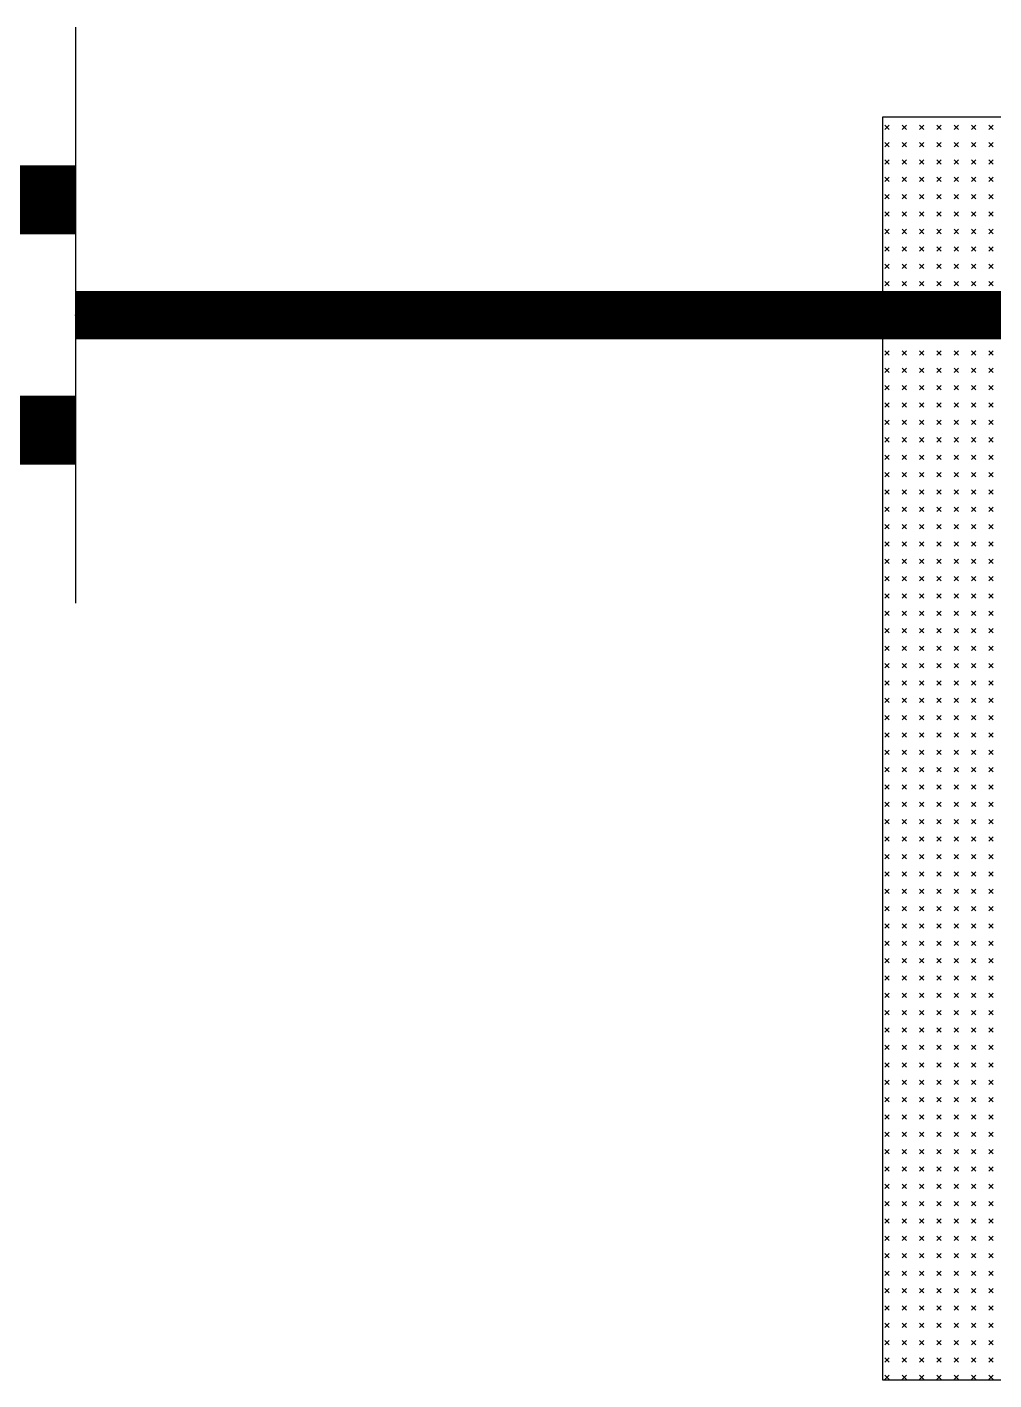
# Model space of a CAD drawing. Extents: x -6243262 to 3079315, y -2914302 to 172723.
# Drawn here: x -1780833 to -1780133, y -598832 to -597853 of the extents above; entities that cross this region are included whole.
import ezdxf

# ---------------------------------------------------------------- set-up
doc = ezdxf.new("R2010")
doc.units = 0
doc.header["$LTSCALE"] = 1000
for name, color, linetype in [('EQUIP-照明', 3, 'Continuous'), ('fur', 253, 'Continuous'), ('WIRE-照明', 1, 'Continuous')]:
    doc.layers.add(name, color=color, linetype=linetype)
doc.styles.get("Standard").update_dxf_attribs({"font": 'gbenor.shx', "bigfont": 'gbcbig.shx'})

# ---------------------------------------------------------------- blocks, each defined once
blk = doc.blocks.new('$plan$00002641')
at = {"layer": 'fur', "color": 0}
for p, q in [((1215.48, -361.78), (1212.34, -358.64)), ((1215.48, -358.64), (1212.34, -361.78)), ((1228.04, -361.78), (1224.9, -358.64)), ((1228.04, -358.64), (1224.9, -361.78)), ((1240.6, -361.78), (1237.46, -358.64)), ((1240.6, -358.64), (1237.46, -361.78)), ((1253.16, -361.78), (1250.02, -358.64)), ((1253.16, -358.64), (1250.02, -361.78)), ((1265.72, -361.78), (1262.58, -358.64)), ((1265.72, -358.64), (1262.58, -361.78)), ((1278.28, -361.78), (1275.14, -358.64)), ((1278.28, -358.64), (1275.14, -361.78)), ((1290.84, -361.78), (1287.7, -358.64)), ((1290.84, -358.64), (1287.7, -361.78)), ((1303.4, -361.78), (1300.26, -358.64)), ((1303.4, -358.64), (1300.26, -361.78)), ((1315.96, -361.78), (1312.82, -358.64)), ((1315.96, -358.64), (1312.82, -361.78)), ((1328.52, -361.78), (1325.38, -358.64)), ((1328.52, -358.64), (1325.38, -361.78)), ((1341.08, -361.78), (1337.94, -358.64)), ((1341.08, -358.64), (1337.94, -361.78)), ((1353.64, -361.78), (1350.5, -358.64)), ((1353.64, -358.64), (1350.5, -361.78)), ((1366.2, -361.78), (1363.06, -358.64)), ((1366.2, -358.64), (1363.06, -361.78)), ((1378.76, -361.78), (1375.62, -358.64)), ((1378.76, -358.64), (1375.62, -361.78)), ((1391.32, -361.78), (1388.18, -358.64)), ((1391.32, -358.64), (1388.18, -361.78)), ((1403.88, -361.78), (1400.74, -358.64)), ((1403.88, -358.64), (1400.74, -361.78)), ((1416.44, -361.78), (1413.3, -358.64)), ((1416.44, -358.64), (1413.3, -361.78)), ((1429, -361.78), (1425.86, -358.64)), ((1429, -358.64), (1425.86, -361.78)), ((1441.56, -361.78), (1438.42, -358.64)), ((1441.56, -358.64), (1438.42, -361.78)), ((1454.12, -361.78), (1450.98, -358.64)), ((1454.12, -358.64), (1450.98, -361.78)), ((1466.68, -361.78), (1463.54, -358.64)), ((1466.68, -358.64), (1463.54, -361.78)), ((1479.24, -361.78), (1476.1, -358.64)), ((1479.24, -358.64), (1476.1, -361.78)), ((1491.8, -358.64), (1488.66, -361.78)), ((1491.8, -361.78), (1488.66, -358.64)), ((1504.36, -358.64), (1501.22, -361.78)), ((1504.36, -361.78), (1501.22, -358.64)), ((1516.92, -358.64), (1513.78, -361.78)), ((1516.92, -361.78), (1513.78, -358.64)), ((1529.48, -358.64), (1526.34, -361.78)), ((1529.48, -361.78), (1526.34, -358.64)), ((1542.04, -358.64), (1538.9, -361.78)), ((1542.04, -361.78), (1538.9, -358.64)), ((1554.6, -358.64), (1551.46, -361.78)), ((1554.6, -361.78), (1551.46, -358.64)), ((1567.16, -358.64), (1564.02, -361.78)), ((1567.16, -361.78), (1564.02, -358.64)), ((1579.72, -358.64), (1576.58, -361.78)), ((1579.72, -361.78), (1576.58, -358.64)), ((1592.28, -358.64), (1589.14, -361.78)), ((1592.28, -361.78), (1589.14, -358.64)), ((1604.84, -358.64), (1601.7, -361.78)), ((1604.84, -361.78), (1601.7, -358.64)), ((1617.4, -358.64), (1614.26, -361.78)), ((1617.4, -361.78), (1614.26, -358.64)), ((1629.96, -358.64), (1626.82, -361.78)), ((1629.96, -361.78), (1626.82, -358.64)), ((1642.52, -358.64), (1639.38, -361.78)), ((1642.52, -361.78), (1639.38, -358.64)), ((1655.08, -358.64), (1651.94, -361.78)), ((1655.08, -361.78), (1651.94, -358.64)), ((1667.64, -358.64), (1664.5, -361.78)), ((1667.64, -361.78), (1664.5, -358.64)), ((1680.2, -358.64), (1677.06, -361.78)), ((1680.2, -361.78), (1677.06, -358.64)), ((1692.76, -358.64), (1689.62, -361.78)), ((1692.76, -361.78), (1689.62, -358.64)), ((1705.32, -358.64), (1702.18, -361.78)), ((1705.32, -361.78), (1702.18, -358.64)), ((1717.88, -358.64), (1714.74, -361.78)), ((1717.88, -361.78), (1714.74, -358.64)), ((1730.44, -358.64), (1727.3, -361.78)), ((1730.44, -361.78), (1727.3, -358.64)), ((1743, -358.64), (1739.86, -361.78)), ((1743, -361.78), (1739.86, -358.64)), ((1755.56, -358.64), (1752.42, -361.78)), ((1755.56, -361.78), (1752.42, -358.64)), ((1768.12, -358.64), (1764.98, -361.78)), ((1768.12, -361.78), (1764.98, -358.64)), ((1780.68, -358.64), (1777.54, -361.78)), ((1780.68, -361.78), (1777.54, -358.64)), ((1793.24, -358.64), (1790.1, -361.78)), ((1793.24, -361.78), (1790.1, -358.64)), ((1805.8, -358.64), (1802.66, -361.78)), ((1805.8, -361.78), (1802.66, -358.64)), ((1818.36, -358.64), (1815.22, -361.78)), ((1818.36, -361.78), (1815.22, -358.64)), ((1830.92, -358.64), (1827.78, -361.78)), ((1830.92, -361.78), (1827.78, -358.64)), ((1843.48, -358.64), (1840.34, -361.78)), ((1843.48, -361.78), (1840.34, -358.64)), ((1856.04, -358.64), (1852.9, -361.78)), ((1856.04, -361.78), (1852.9, -358.64)), ((1868.6, -358.64), (1865.46, -361.78)), ((1868.6, -361.78), (1865.46, -358.64)), ((1881.16, -358.64), (1878.02, -361.78)), ((1881.16, -361.78), (1878.02, -358.64)), ((1893.72, -358.64), (1890.58, -361.78)), ((1893.72, -361.78), (1890.58, -358.64)), ((1906.28, -358.64), (1903.14, -361.78)), ((1906.28, -361.78), (1903.14, -358.64)), ((1918.84, -358.64), (1915.7, -361.78)), ((1918.84, -361.78), (1915.7, -358.64)), ((1931.4, -361.78), (1928.26, -358.64)), ((1931.4, -358.64), (1928.26, -361.78)), ((1943.96, -361.78), (1940.82, -358.64)), ((1943.96, -358.64), (1940.82, -361.78)), ((1956.52, -361.78), (1953.38, -358.64)), ((1956.52, -358.64), (1953.38, -361.78)), ((1969.08, -361.78), (1965.94, -358.64)), ((1969.08, -358.64), (1965.94, -361.78)), ((1981.64, -361.78), (1978.5, -358.64)), ((1981.64, -358.64), (1978.5, -361.78)), ((1994.2, -361.78), (1991.06, -358.64)), ((1994.2, -358.64), (1991.06, -361.78)), ((2006.76, -361.78), (2003.62, -358.64)), ((2006.76, -358.64), (2003.62, -361.78)), ((2019.32, -361.78), (2016.18, -358.64)), ((2019.32, -358.64), (2016.18, -361.78)), ((2031.88, -361.78), (2028.74, -358.64)), ((2031.88, -358.64), (2028.74, -361.78)), ((2044.44, -361.78), (2041.3, -358.64)), ((2044.44, -358.64), (2041.3, -361.78)), ((2057, -361.78), (2053.86, -358.64)), ((2057, -358.64), (2053.86, -361.78)), ((2069.56, -361.78), (2066.42, -358.64)), ((2069.56, -358.64), (2066.42, -361.78)), ((2082.12, -361.78), (2078.98, -358.64)), ((2082.12, -358.64), (2078.98, -361.78)), ((2094.68, -361.78), (2091.54, -358.64)), ((2094.68, -358.64), (2091.54, -361.78)), ((2107.24, -361.78), (2104.1, -358.64)), ((2107.24, -358.64), (2104.1, -361.78)), ((2119.8, -361.78), (2116.66, -358.64)), ((2119.8, -358.64), (2116.66, -361.78)), ((1215.48, -374.34), (1212.34, -371.2)), ((1215.48, -371.2), (1212.34, -374.34)), ((1228.04, -374.34), (1224.9, -371.2)), ((1228.04, -371.2), (1224.9, -374.34)), ((1240.6, -374.34), (1237.46, -371.2)), ((1240.6, -371.2), (1237.46, -374.34)), ((1253.16, -374.34), (1250.02, -371.2)), ((1253.16, -371.2), (1250.02, -374.34)), ((1265.72, -374.34), (1262.58, -371.2)), ((1265.72, -371.2), (1262.58, -374.34)), ((1278.28, -374.34), (1275.14, -371.2)), ((1278.28, -371.2), (1275.14, -374.34)), ((1290.84, -374.34), (1287.7, -371.2)), ((1290.84, -371.2), (1287.7, -374.34)), ((1303.4, -374.34), (1300.26, -371.2)), ((1303.4, -371.2), (1300.26, -374.34)), ((1315.96, -374.34), (1312.82, -371.2)), ((1315.96, -371.2), (1312.82, -374.34)), ((1328.52, -374.34), (1325.38, -371.2)), ((1328.52, -371.2), (1325.38, -374.34)), ((1341.08, -374.34), (1337.94, -371.2)), ((1341.08, -371.2), (1337.94, -374.34)), ((1353.64, -374.34), (1350.5, -371.2)), ((1353.64, -371.2), (1350.5, -374.34)), ((1366.2, -374.34), (1363.06, -371.2)), ((1366.2, -371.2), (1363.06, -374.34)), ((1378.76, -374.34), (1375.62, -371.2)), ((1378.76, -371.2), (1375.62, -374.34)), ((1391.32, -374.34), (1388.18, -371.2)), ((1391.32, -371.2), (1388.18, -374.34)), ((1403.88, -374.34), (1400.74, -371.2)), ((1403.88, -371.2), (1400.74, -374.34)), ((1416.44, -374.34), (1413.3, -371.2)), ((1416.44, -371.2), (1413.3, -374.34)), ((1429, -374.34), (1425.86, -371.2)), ((1429, -371.2), (1425.86, -374.34)), ((1441.56, -374.34), (1438.42, -371.2)), ((1441.56, -371.2), (1438.42, -374.34)), ((1454.12, -374.34), (1450.98, -371.2)), ((1454.12, -371.2), (1450.98, -374.34)), ((1466.68, -374.34), (1463.54, -371.2)), ((1466.68, -371.2), (1463.54, -374.34)), ((1479.24, -374.34), (1476.1, -371.2)), ((1479.24, -371.2), (1476.1, -374.34)), ((1491.8, -371.2), (1488.66, -374.34)), ((1491.8, -374.34), (1488.66, -371.2)), ((1504.36, -371.2), (1501.22, -374.34)), ((1504.36, -374.34), (1501.22, -371.2)), ((1516.92, -371.2), (1513.78, -374.34)), ((1516.92, -374.34), (1513.78, -371.2)), ((1529.48, -371.2), (1526.34, -374.34)), ((1529.48, -374.34), (1526.34, -371.2)), ((1542.04, -371.2), (1538.9, -374.34)), ((1542.04, -374.34), (1538.9, -371.2)), ((1554.6, -371.2), (1551.46, -374.34)), ((1554.6, -374.34), (1551.46, -371.2)), ((1567.16, -371.2), (1564.02, -374.34)), ((1567.16, -374.34), (1564.02, -371.2)), ((1579.72, -371.2), (1576.58, -374.34)), ((1579.72, -374.34), (1576.58, -371.2)), ((1592.28, -371.2), (1589.14, -374.34)), ((1592.28, -374.34), (1589.14, -371.2)), ((1604.84, -371.2), (1601.7, -374.34)), ((1604.84, -374.34), (1601.7, -371.2)), ((1617.4, -371.2), (1614.26, -374.34)), ((1617.4, -374.34), (1614.26, -371.2)), ((1629.96, -371.2), (1626.82, -374.34)), ((1629.96, -374.34), (1626.82, -371.2)), ((1642.52, -371.2), (1639.38, -374.34)), ((1642.52, -374.34), (1639.38, -371.2)), ((1655.08, -371.2), (1651.94, -374.34)), ((1655.08, -374.34), (1651.94, -371.2)), ((1667.64, -371.2), (1664.5, -374.34)), ((1667.64, -374.34), (1664.5, -371.2)), ((1680.2, -371.2), (1677.06, -374.34)), ((1680.2, -374.34), (1677.06, -371.2)), ((1692.76, -371.2), (1689.62, -374.34)), ((1692.76, -374.34), (1689.62, -371.2)), ((1705.32, -371.2), (1702.18, -374.34)), ((1705.32, -374.34), (1702.18, -371.2)), ((1717.88, -371.2), (1714.74, -374.34)), ((1717.88, -374.34), (1714.74, -371.2)), ((1730.44, -371.2), (1727.3, -374.34)), ((1730.44, -374.34), (1727.3, -371.2)), ((1743, -371.2), (1739.86, -374.34)), ((1743, -374.34), (1739.86, -371.2)), ((1755.56, -371.2), (1752.42, -374.34)), ((1755.56, -374.34), (1752.42, -371.2)), ((1768.12, -371.2), (1764.98, -374.34)), ((1768.12, -374.34), (1764.98, -371.2)), ((1780.68, -371.2), (1777.54, -374.34)), ((1780.68, -374.34), (1777.54, -371.2)), ((1793.24, -371.2), (1790.1, -374.34)), ((1793.24, -374.34), (1790.1, -371.2)), ((1805.8, -371.2), (1802.66, -374.34)), ((1805.8, -374.34), (1802.66, -371.2)), ((1818.36, -371.2), (1815.22, -374.34)), ((1818.36, -374.34), (1815.22, -371.2)), ((1830.92, -371.2), (1827.78, -374.34)), ((1830.92, -374.34), (1827.78, -371.2)), ((1843.48, -371.2), (1840.34, -374.34)), ((1843.48, -374.34), (1840.34, -371.2)), ((1856.04, -371.2), (1852.9, -374.34)), ((1856.04, -374.34), (1852.9, -371.2)), ((1868.6, -371.2), (1865.46, -374.34)), ((1868.6, -374.34), (1865.46, -371.2)), ((1881.16, -371.2), (1878.02, -374.34)), ((1881.16, -374.34), (1878.02, -371.2)), ((1893.72, -371.2), (1890.58, -374.34)), ((1893.72, -374.34), (1890.58, -371.2)), ((1906.28, -371.2), (1903.14, -374.34)), ((1906.28, -374.34), (1903.14, -371.2)), ((1918.84, -374.34), (1915.7, -371.2)), ((1918.84, -371.2), (1915.7, -374.34)), ((1931.4, -374.34), (1928.26, -371.2)), ((1931.4, -371.2), (1928.26, -374.34)), ((1943.96, -374.34), (1940.82, -371.2)), ((1943.96, -371.2), (1940.82, -374.34)), ((1956.52, -374.34), (1953.38, -371.2)), ((1956.52, -371.2), (1953.38, -374.34)), ((1969.08, -374.34), (1965.94, -371.2)), ((1969.08, -371.2), (1965.94, -374.34)), ((1981.64, -374.34), (1978.5, -371.2)), ((1981.64, -371.2), (1978.5, -374.34)), ((1994.2, -374.34), (1991.06, -371.2)), ((1994.2, -371.2), (1991.06, -374.34)), ((2006.76, -374.34), (2003.62, -371.2)), ((2006.76, -371.2), (2003.62, -374.34)), ((2019.32, -374.34), (2016.18, -371.2)), ((2019.32, -371.2), (2016.18, -374.34)), ((2031.88, -374.34), (2028.74, -371.2)), ((2031.88, -371.2), (2028.74, -374.34)), ((2044.44, -374.34), (2041.3, -371.2)), ((2044.44, -371.2), (2041.3, -374.34)), ((2057, -374.34), (2053.86, -371.2)), ((2057, -371.2), (2053.86, -374.34)), ((2069.56, -374.34), (2066.42, -371.2)), ((2069.56, -371.2), (2066.42, -374.34)), ((2082.12, -374.34), (2078.98, -371.2)), ((2082.12, -371.2), (2078.98, -374.34)), ((2094.68, -374.34), (2091.54, -371.2)), ((2094.68, -371.2), (2091.54, -374.34)), ((2107.24, -374.34), (2104.1, -371.2)), ((2107.24, -371.2), (2104.1, -374.34)), ((2119.8, -374.34), (2116.66, -371.2)), ((2119.8, -371.2), (2116.66, -374.34)), ((1215.48, -386.9), (1212.34, -383.76)), ((1215.48, -383.76), (1212.34, -386.9)), ((1228.04, -386.9), (1224.9, -383.76)), ((1228.04, -383.76), (1224.9, -386.9)), ((1240.6, -386.9), (1237.46, -383.76)), ((1240.6, -383.76), (1237.46, -386.9)), ((1253.16, -386.9), (1250.02, -383.76)), ((1253.16, -383.76), (1250.02, -386.9)), ((1265.72, -386.9), (1262.58, -383.76)), ((1265.72, -383.76), (1262.58, -386.9)), ((1278.28, -386.9), (1275.14, -383.76)), ((1278.28, -383.76), (1275.14, -386.9)), ((1290.84, -386.9), (1287.7, -383.76)), ((1290.84, -383.76), (1287.7, -386.9)), ((1303.4, -386.9), (1300.26, -383.76)), ((1303.4, -383.76), (1300.26, -386.9)), ((1315.96, -386.9), (1312.82, -383.76)), ((1315.96, -383.76), (1312.82, -386.9)), ((1328.52, -386.9), (1325.38, -383.76)), ((1328.52, -383.76), (1325.38, -386.9)), ((1341.08, -386.9), (1337.94, -383.76)), ((1341.08, -383.76), (1337.94, -386.9)), ((1353.64, -386.9), (1350.5, -383.76)), ((1353.64, -383.76), (1350.5, -386.9)), ((1366.2, -386.9), (1363.06, -383.76)), ((1366.2, -383.76), (1363.06, -386.9)), ((1378.76, -386.9), (1375.62, -383.76)), ((1378.76, -383.76), (1375.62, -386.9)), ((1391.32, -386.9), (1388.18, -383.76)), ((1391.32, -383.76), (1388.18, -386.9)), ((1403.88, -386.9), (1400.74, -383.76)), ((1403.88, -383.76), (1400.74, -386.9)), ((1416.44, -386.9), (1413.3, -383.76)), ((1416.44, -383.76), (1413.3, -386.9)), ((1429, -386.9), (1425.86, -383.76)), ((1429, -383.76), (1425.86, -386.9)), ((1441.56, -386.9), (1438.42, -383.76)), ((1441.56, -383.76), (1438.42, -386.9)), ((1454.12, -386.9), (1450.98, -383.76)), ((1454.12, -383.76), (1450.98, -386.9)), ((1466.68, -386.9), (1463.54, -383.76)), ((1466.68, -383.76), (1463.54, -386.9)), ((1479.24, -383.76), (1476.1, -386.9)), ((1479.24, -386.9), (1476.1, -383.76)), ((1491.8, -383.76), (1488.66, -386.9)), ((1491.8, -386.9), (1488.66, -383.76)), ((1504.36, -383.76), (1501.22, -386.9)), ((1504.36, -386.9), (1501.22, -383.76)), ((1516.92, -383.76), (1513.78, -386.9)), ((1516.92, -386.9), (1513.78, -383.76)), ((1529.48, -383.76), (1526.34, -386.9)), ((1529.48, -386.9), (1526.34, -383.76)), ((1542.04, -383.76), (1538.9, -386.9)), ((1542.04, -386.9), (1538.9, -383.76)), ((1554.6, -383.76), (1551.46, -386.9)), ((1554.6, -386.9), (1551.46, -383.76)), ((1567.16, -383.76), (1564.02, -386.9)), ((1567.16, -386.9), (1564.02, -383.76)), ((1579.72, -383.76), (1576.58, -386.9)), ((1579.72, -386.9), (1576.58, -383.76)), ((1592.28, -383.76), (1589.14, -386.9)), ((1592.28, -386.9), (1589.14, -383.76)), ((1604.84, -383.76), (1601.7, -386.9)), ((1604.84, -386.9), (1601.7, -383.76)), ((1617.4, -383.76), (1614.26, -386.9)), ((1617.4, -386.9), (1614.26, -383.76)), ((1629.96, -383.76), (1626.82, -386.9)), ((1629.96, -386.9), (1626.82, -383.76)), ((1642.52, -383.76), (1639.38, -386.9)), ((1642.52, -386.9), (1639.38, -383.76)), ((1655.08, -383.76), (1651.94, -386.9)), ((1655.08, -386.9), (1651.94, -383.76)), ((1667.64, -383.76), (1664.5, -386.9)), ((1667.64, -386.9), (1664.5, -383.76)), ((1680.2, -383.76), (1677.06, -386.9)), ((1680.2, -386.9), (1677.06, -383.76)), ((1692.76, -383.76), (1689.62, -386.9)), ((1692.76, -386.9), (1689.62, -383.76)), ((1705.32, -383.76), (1702.18, -386.9)), ((1705.32, -386.9), (1702.18, -383.76)), ((1717.88, -383.76), (1714.74, -386.9)), ((1717.88, -386.9), (1714.74, -383.76)), ((1730.44, -383.76), (1727.3, -386.9)), ((1730.44, -386.9), (1727.3, -383.76)), ((1743, -383.76), (1739.86, -386.9)), ((1743, -386.9), (1739.86, -383.76)), ((1755.56, -383.76), (1752.42, -386.9)), ((1755.56, -386.9), (1752.42, -383.76)), ((1768.12, -383.76), (1764.98, -386.9)), ((1768.12, -386.9), (1764.98, -383.76)), ((1780.68, -383.76), (1777.54, -386.9)), ((1780.68, -386.9), (1777.54, -383.76)), ((1793.24, -383.76), (1790.1, -386.9)), ((1793.24, -386.9), (1790.1, -383.76)), ((1805.8, -383.76), (1802.66, -386.9)), ((1805.8, -386.9), (1802.66, -383.76)), ((1818.36, -383.76), (1815.22, -386.9)), ((1818.36, -386.9), (1815.22, -383.76)), ((1830.92, -383.76), (1827.78, -386.9)), ((1830.92, -386.9), (1827.78, -383.76)), ((1843.48, -383.76), (1840.34, -386.9)), ((1843.48, -386.9), (1840.34, -383.76)), ((1856.04, -383.76), (1852.9, -386.9)), ((1856.04, -386.9), (1852.9, -383.76)), ((1868.6, -383.76), (1865.46, -386.9)), ((1868.6, -386.9), (1865.46, -383.76)), ((1881.16, -383.76), (1878.02, -386.9)), ((1881.16, -386.9), (1878.02, -383.76)), ((1893.72, -383.76), (1890.58, -386.9)), ((1893.72, -386.9), (1890.58, -383.76)), ((1906.28, -386.9), (1903.14, -383.76)), ((1906.28, -383.76), (1903.14, -386.9)), ((1918.84, -386.9), (1915.7, -383.76)), ((1918.84, -383.76), (1915.7, -386.9)), ((1931.4, -386.9), (1928.26, -383.76)), ((1931.4, -383.76), (1928.26, -386.9)), ((1943.96, -386.9), (1940.82, -383.76)), ((1943.96, -383.76), (1940.82, -386.9)), ((1956.52, -386.9), (1953.38, -383.76)), ((1956.52, -383.76), (1953.38, -386.9)), ((1969.08, -386.9), (1965.94, -383.76)), ((1969.08, -383.76), (1965.94, -386.9)), ((1981.64, -386.9), (1978.5, -383.76)), ((1981.64, -383.76), (1978.5, -386.9)), ((1994.2, -386.9), (1991.06, -383.76)), ((1994.2, -383.76), (1991.06, -386.9)), ((2006.76, -386.9), (2003.62, -383.76)), ((2006.76, -383.76), (2003.62, -386.9)), ((2019.32, -386.9), (2016.18, -383.76)), ((2019.32, -383.76), (2016.18, -386.9)), ((2031.88, -386.9), (2028.74, -383.76)), ((2031.88, -383.76), (2028.74, -386.9)), ((2044.44, -386.9), (2041.3, -383.76)), ((2044.44, -383.76), (2041.3, -386.9)), ((2057, -386.9), (2053.86, -383.76)), ((2057, -383.76), (2053.86, -386.9)), ((2069.56, -386.9), (2066.42, -383.76)), ((2069.56, -383.76), (2066.42, -386.9)), ((2082.12, -386.9), (2078.98, -383.76)), ((2082.12, -383.76), (2078.98, -386.9)), ((2094.68, -386.9), (2091.54, -383.76)), ((2094.68, -383.76), (2091.54, -386.9)), ((2107.24, -386.9), (2104.1, -383.76)), ((2107.24, -383.76), (2104.1, -386.9)), ((2119.8, -386.9), (2116.66, -383.76)), ((2119.8, -383.76), (2116.66, -386.9)), ((1215.48, -399.46), (1212.34, -396.32)), ((1215.48, -396.32), (1212.34, -399.46)), ((1228.04, -399.46), (1224.9, -396.32)), ((1228.04, -396.32), (1224.9, -399.46)), ((1240.6, -399.46), (1237.46, -396.32)), ((1240.6, -396.32), (1237.46, -399.46)), ((1253.16, -399.46), (1250.02, -396.32)), ((1253.16, -396.32), (1250.02, -399.46)), ((1265.72, -399.46), (1262.58, -396.32)), ((1265.72, -396.32), (1262.58, -399.46)), ((1278.28, -399.46), (1275.14, -396.32)), ((1278.28, -396.32), (1275.14, -399.46)), ((1290.84, -399.46), (1287.7, -396.32)), ((1290.84, -396.32), (1287.7, -399.46)), ((1303.4, -399.46), (1300.26, -396.32)), ((1303.4, -396.32), (1300.26, -399.46)), ((1315.96, -399.46), (1312.82, -396.32)), ((1315.96, -396.32), (1312.82, -399.46)), ((1328.52, -399.46), (1325.38, -396.32)), ((1328.52, -396.32), (1325.38, -399.46)), ((1341.08, -399.46), (1337.94, -396.32)), ((1341.08, -396.32), (1337.94, -399.46)), ((1353.64, -399.46), (1350.5, -396.32)), ((1353.64, -396.32), (1350.5, -399.46)), ((1366.2, -399.46), (1363.06, -396.32)), ((1366.2, -396.32), (1363.06, -399.46)), ((1378.76, -399.46), (1375.62, -396.32)), ((1378.76, -396.32), (1375.62, -399.46)), ((1391.32, -399.46), (1388.18, -396.32)), ((1391.32, -396.32), (1388.18, -399.46)), ((1403.88, -399.46), (1400.74, -396.32)), ((1403.88, -396.32), (1400.74, -399.46)), ((1416.44, -399.46), (1413.3, -396.32)), ((1416.44, -396.32), (1413.3, -399.46)), ((1429, -399.46), (1425.86, -396.32)), ((1429, -396.32), (1425.86, -399.46)), ((1441.56, -399.46), (1438.42, -396.32)), ((1441.56, -396.32), (1438.42, -399.46)), ((1454.12, -399.46), (1450.98, -396.32)), ((1454.12, -396.32), (1450.98, -399.46)), ((1466.68, -396.32), (1463.54, -399.46)), ((1466.68, -399.46), (1463.54, -396.32)), ((1479.24, -396.32), (1476.1, -399.46)), ((1479.24, -399.46), (1476.1, -396.32)), ((1491.8, -396.32), (1488.66, -399.46)), ((1491.8, -399.46), (1488.66, -396.32)), ((1504.36, -396.32), (1501.22, -399.46)), ((1504.36, -399.46), (1501.22, -396.32)), ((1516.92, -396.32), (1513.78, -399.46)), ((1516.92, -399.46), (1513.78, -396.32)), ((1529.48, -396.32), (1526.34, -399.46)), ((1529.48, -399.46), (1526.34, -396.32)), ((1542.04, -396.32), (1538.9, -399.46)), ((1542.04, -399.46), (1538.9, -396.32)), ((1554.6, -396.32), (1551.46, -399.46)), ((1554.6, -399.46), (1551.46, -396.32)), ((1567.16, -396.32), (1564.02, -399.46)), ((1567.16, -399.46), (1564.02, -396.32)), ((1579.72, -396.32), (1576.58, -399.46)), ((1579.72, -399.46), (1576.58, -396.32)), ((1592.28, -396.32), (1589.14, -399.46)), ((1592.28, -399.46), (1589.14, -396.32)), ((1604.84, -396.32), (1601.7, -399.46)), ((1604.84, -399.46), (1601.7, -396.32)), ((1617.4, -396.32), (1614.26, -399.46)), ((1617.4, -399.46), (1614.26, -396.32)), ((1629.96, -396.32), (1626.82, -399.46)), ((1629.96, -399.46), (1626.82, -396.32)), ((1642.52, -396.32), (1639.38, -399.46)), ((1642.52, -399.46), (1639.38, -396.32)), ((1655.08, -396.32), (1651.94, -399.46)), ((1655.08, -399.46), (1651.94, -396.32)), ((1667.64, -396.32), (1664.5, -399.46)), ((1667.64, -399.46), (1664.5, -396.32)), ((1680.2, -396.32), (1677.06, -399.46)), ((1680.2, -399.46), (1677.06, -396.32)), ((1692.76, -396.32), (1689.62, -399.46)), ((1692.76, -399.46), (1689.62, -396.32)), ((1705.32, -396.32), (1702.18, -399.46)), ((1705.32, -399.46), (1702.18, -396.32)), ((1717.88, -396.32), (1714.74, -399.46)), ((1717.88, -399.46), (1714.74, -396.32)), ((1730.44, -396.32), (1727.3, -399.46)), ((1730.44, -399.46), (1727.3, -396.32)), ((1743, -396.32), (1739.86, -399.46)), ((1743, -399.46), (1739.86, -396.32)), ((1755.56, -396.32), (1752.42, -399.46)), ((1755.56, -399.46), (1752.42, -396.32)), ((1768.12, -396.32), (1764.98, -399.46)), ((1768.12, -399.46), (1764.98, -396.32)), ((1780.68, -396.32), (1777.54, -399.46)), ((1780.68, -399.46), (1777.54, -396.32)), ((1793.24, -396.32), (1790.1, -399.46)), ((1793.24, -399.46), (1790.1, -396.32)), ((1805.8, -396.32), (1802.66, -399.46)), ((1805.8, -399.46), (1802.66, -396.32)), ((1818.36, -396.32), (1815.22, -399.46)), ((1818.36, -399.46), (1815.22, -396.32)), ((1830.92, -396.32), (1827.78, -399.46)), ((1830.92, -399.46), (1827.78, -396.32)), ((1843.48, -396.32), (1840.34, -399.46)), ((1843.48, -399.46), (1840.34, -396.32)), ((1856.04, -396.32), (1852.9, -399.46)), ((1856.04, -399.46), (1852.9, -396.32)), ((1868.6, -396.32), (1865.46, -399.46)), ((1868.6, -399.46), (1865.46, -396.32)), ((1881.16, -396.32), (1878.02, -399.46)), ((1881.16, -399.46), (1878.02, -396.32)), ((1893.72, -399.46), (1890.58, -396.32)), ((1893.72, -396.32), (1890.58, -399.46)), ((1906.28, -399.46), (1903.14, -396.32)), ((1906.28, -396.32), (1903.14, -399.46)), ((1918.84, -399.46), (1915.7, -396.32)), ((1918.84, -396.32), (1915.7, -399.46)), ((1931.4, -399.46), (1928.26, -396.32)), ((1931.4, -396.32), (1928.26, -399.46)), ((1943.96, -399.46), (1940.82, -396.32)), ((1943.96, -396.32), (1940.82, -399.46)), ((1956.52, -399.46), (1953.38, -396.32)), ((1956.52, -396.32), (1953.38, -399.46)), ((1969.08, -399.46), (1965.94, -396.32)), ((1969.08, -396.32), (1965.94, -399.46)), ((1981.64, -399.46), (1978.5, -396.32)), ((1981.64, -396.32), (1978.5, -399.46)), ((1994.2, -399.46), (1991.06, -396.32)), ((1994.2, -396.32), (1991.06, -399.46)), ((2006.76, -399.46), (2003.62, -396.32)), ((2006.76, -396.32), (2003.62, -399.46)), ((2019.32, -399.46), (2016.18, -396.32)), ((2019.32, -396.32), (2016.18, -399.46)), ((2031.88, -399.46), (2028.74, -396.32)), ((2031.88, -396.32), (2028.74, -399.46)), ((2044.44, -399.46), (2041.3, -396.32)), ((2044.44, -396.32), (2041.3, -399.46)), ((2057, -399.46), (2053.86, -396.32)), ((2057, -396.32), (2053.86, -399.46)), ((2069.56, -399.46), (2066.42, -396.32)), ((2069.56, -396.32), (2066.42, -399.46)), ((2082.12, -399.46), (2078.98, -396.32)), ((2082.12, -396.32), (2078.98, -399.46)), ((2094.68, -399.46), (2091.54, -396.32)), ((2094.68, -396.32), (2091.54, -399.46)), ((2107.24, -399.46), (2104.1, -396.32)), ((2107.24, -396.32), (2104.1, -399.46)), ((2119.8, -399.46), (2116.66, -396.32)), ((2119.8, -396.32), (2116.66, -399.46)), ((1215.48, -412.02), (1212.34, -408.88)), ((1215.48, -408.88), (1212.34, -412.02)), ((1228.04, -412.02), (1224.9, -408.88)), ((1228.04, -408.88), (1224.9, -412.02)), ((1240.6, -412.02), (1237.46, -408.88)), ((1240.6, -408.88), (1237.46, -412.02)), ((1253.16, -412.02), (1250.02, -408.88)), ((1253.16, -408.88), (1250.02, -412.02)), ((1265.72, -412.02), (1262.58, -408.88)), ((1265.72, -408.88), (1262.58, -412.02)), ((1278.28, -412.02), (1275.14, -408.88)), ((1278.28, -408.88), (1275.14, -412.02)), ((1290.84, -412.02), (1287.7, -408.88)), ((1290.84, -408.88), (1287.7, -412.02)), ((1303.4, -412.02), (1300.26, -408.88)), ((1303.4, -408.88), (1300.26, -412.02)), ((1315.96, -412.02), (1312.82, -408.88)), ((1315.96, -408.88), (1312.82, -412.02)), ((1328.52, -412.02), (1325.38, -408.88)), ((1328.52, -408.88), (1325.38, -412.02)), ((1341.08, -412.02), (1337.94, -408.88)), ((1341.08, -408.88), (1337.94, -412.02)), ((1353.64, -412.02), (1350.5, -408.88)), ((1353.64, -408.88), (1350.5, -412.02)), ((1366.2, -412.02), (1363.06, -408.88)), ((1366.2, -408.88), (1363.06, -412.02)), ((1378.76, -412.02), (1375.62, -408.88)), ((1378.76, -408.88), (1375.62, -412.02)), ((1391.32, -412.02), (1388.18, -408.88)), ((1391.32, -408.88), (1388.18, -412.02)), ((1403.88, -412.02), (1400.74, -408.88)), ((1403.88, -408.88), (1400.74, -412.02)), ((1416.44, -412.02), (1413.3, -408.88)), ((1416.44, -408.88), (1413.3, -412.02)), ((1429, -412.02), (1425.86, -408.88)), ((1429, -408.88), (1425.86, -412.02)), ((1441.56, -412.02), (1438.42, -408.88)), ((1441.56, -408.88), (1438.42, -412.02)), ((1454.12, -408.88), (1450.98, -412.02)), ((1454.12, -412.02), (1450.98, -408.88)), ((1466.68, -408.88), (1463.54, -412.02)), ((1466.68, -412.02), (1463.54, -408.88)), ((1479.24, -408.88), (1476.1, -412.02)), ((1479.24, -412.02), (1476.1, -408.88)), ((1491.8, -408.88), (1488.66, -412.02)), ((1491.8, -412.02), (1488.66, -408.88)), ((1504.36, -408.88), (1501.22, -412.02)), ((1504.36, -412.02), (1501.22, -408.88)), ((1516.92, -408.88), (1513.78, -412.02)), ((1516.92, -412.02), (1513.78, -408.88)), ((1529.48, -408.88), (1526.34, -412.02)), ((1529.48, -412.02), (1526.34, -408.88)), ((1542.04, -408.88), (1538.9, -412.02)), ((1542.04, -412.02), (1538.9, -408.88)), ((1554.6, -408.88), (1551.46, -412.02)), ((1554.6, -412.02), (1551.46, -408.88)), ((1567.16, -408.88), (1564.02, -412.02)), ((1567.16, -412.02), (1564.02, -408.88)), ((1579.72, -408.88), (1576.58, -412.02)), ((1579.72, -412.02), (1576.58, -408.88)), ((1592.28, -408.88), (1589.14, -412.02)), ((1592.28, -412.02), (1589.14, -408.88)), ((1604.84, -408.88), (1601.7, -412.02)), ((1604.84, -412.02), (1601.7, -408.88)), ((1617.4, -408.88), (1614.26, -412.02)), ((1617.4, -412.02), (1614.26, -408.88)), ((1629.96, -408.88), (1626.82, -412.02)), ((1629.96, -412.02), (1626.82, -408.88)), ((1642.52, -408.88), (1639.38, -412.02)), ((1642.52, -412.02), (1639.38, -408.88)), ((1655.08, -408.88), (1651.94, -412.02)), ((1655.08, -412.02), (1651.94, -408.88)), ((1667.64, -408.88), (1664.5, -412.02)), ((1667.64, -412.02), (1664.5, -408.88)), ((1680.2, -408.88), (1677.06, -412.02)), ((1680.2, -412.02), (1677.06, -408.88)), ((1692.76, -408.88), (1689.62, -412.02)), ((1692.76, -412.02), (1689.62, -408.88)), ((1705.32, -408.88), (1702.18, -412.02)), ((1705.32, -412.02), (1702.18, -408.88)), ((1717.88, -408.88), (1714.74, -412.02)), ((1717.88, -412.02), (1714.74, -408.88)), ((1730.44, -408.88), (1727.3, -412.02)), ((1730.44, -412.02), (1727.3, -408.88)), ((1743, -408.88), (1739.86, -412.02)), ((1743, -412.02), (1739.86, -408.88)), ((1755.56, -408.88), (1752.42, -412.02)), ((1755.56, -412.02), (1752.42, -408.88)), ((1768.12, -408.88), (1764.98, -412.02)), ((1768.12, -412.02), (1764.98, -408.88)), ((1780.68, -408.88), (1777.54, -412.02)), ((1780.68, -412.02), (1777.54, -408.88)), ((1793.24, -408.88), (1790.1, -412.02)), ((1793.24, -412.02), (1790.1, -408.88)), ((1805.8, -408.88), (1802.66, -412.02)), ((1805.8, -412.02), (1802.66, -408.88)), ((1818.36, -408.88), (1815.22, -412.02)), ((1818.36, -412.02), (1815.22, -408.88)), ((1830.92, -408.88), (1827.78, -412.02)), ((1830.92, -412.02), (1827.78, -408.88)), ((1843.48, -408.88), (1840.34, -412.02)), ((1843.48, -412.02), (1840.34, -408.88)), ((1856.04, -408.88), (1852.9, -412.02)), ((1856.04, -412.02), (1852.9, -408.88)), ((1868.6, -408.88), (1865.46, -412.02)), ((1868.6, -412.02), (1865.46, -408.88)), ((1881.16, -412.02), (1878.02, -408.88)), ((1881.16, -408.88), (1878.02, -412.02)), ((1893.72, -412.02), (1890.58, -408.88)), ((1893.72, -408.88), (1890.58, -412.02)), ((1906.28, -412.02), (1903.14, -408.88)), ((1906.28, -408.88), (1903.14, -412.02)), ((1918.84, -412.02), (1915.7, -408.88)), ((1918.84, -408.88), (1915.7, -412.02)), ((1931.4, -412.02), (1928.26, -408.88)), ((1931.4, -408.88), (1928.26, -412.02)), ((1943.96, -412.02), (1940.82, -408.88)), ((1943.96, -408.88), (1940.82, -412.02)), ((1956.52, -412.02), (1953.38, -408.88)), ((1956.52, -408.88), (1953.38, -412.02)), ((1969.08, -412.02), (1965.94, -408.88)), ((1969.08, -408.88), (1965.94, -412.02)), ((1981.64, -412.02), (1978.5, -408.88)), ((1981.64, -408.88), (1978.5, -412.02)), ((1994.2, -412.02), (1991.06, -408.88)), ((1994.2, -408.88), (1991.06, -412.02)), ((2006.76, -412.02), (2003.62, -408.88)), ((2006.76, -408.88), (2003.62, -412.02)), ((2019.32, -412.02), (2016.18, -408.88)), ((2019.32, -408.88), (2016.18, -412.02)), ((2031.88, -412.02), (2028.74, -408.88)), ((2031.88, -408.88), (2028.74, -412.02)), ((2044.44, -412.02), (2041.3, -408.88)), ((2044.44, -408.88), (2041.3, -412.02)), ((2057, -412.02), (2053.86, -408.88)), ((2057, -408.88), (2053.86, -412.02)), ((2069.56, -412.02), (2066.42, -408.88)), ((2069.56, -408.88), (2066.42, -412.02)), ((2082.12, -412.02), (2078.98, -408.88)), ((2082.12, -408.88), (2078.98, -412.02)), ((2094.68, -412.02), (2091.54, -408.88)), ((2094.68, -408.88), (2091.54, -412.02)), ((2107.24, -412.02), (2104.1, -408.88)), ((2107.24, -408.88), (2104.1, -412.02)), ((2119.8, -412.02), (2116.66, -408.88)), ((2119.8, -408.88), (2116.66, -412.02)), ((1215.48, -424.58), (1212.34, -421.44)), ((1215.48, -421.44), (1212.34, -424.58)), ((1228.04, -424.58), (1224.9, -421.44)), ((1228.04, -421.44), (1224.9, -424.58)), ((1240.6, -424.58), (1237.46, -421.44)), ((1240.6, -421.44), (1237.46, -424.58)), ((1253.16, -424.58), (1250.02, -421.44)), ((1253.16, -421.44), (1250.02, -424.58)), ((1265.72, -424.58), (1262.58, -421.44)), ((1265.72, -421.44), (1262.58, -424.58)), ((1278.28, -424.58), (1275.14, -421.44)), ((1278.28, -421.44), (1275.14, -424.58)), ((1290.84, -424.58), (1287.7, -421.44)), ((1290.84, -421.44), (1287.7, -424.58)), ((1303.4, -424.58), (1300.26, -421.44)), ((1303.4, -421.44), (1300.26, -424.58)), ((1315.96, -424.58), (1312.82, -421.44)), ((1315.96, -421.44), (1312.82, -424.58)), ((1328.52, -424.58), (1325.38, -421.44)), ((1328.52, -421.44), (1325.38, -424.58)), ((1341.08, -424.58), (1337.94, -421.44)), ((1341.08, -421.44), (1337.94, -424.58)), ((1353.64, -424.58), (1350.5, -421.44)), ((1353.64, -421.44), (1350.5, -424.58)), ((1366.2, -424.58), (1363.06, -421.44)), ((1366.2, -421.44), (1363.06, -424.58)), ((1378.76, -424.58), (1375.62, -421.44)), ((1378.76, -421.44), (1375.62, -424.58)), ((1391.32, -424.58), (1388.18, -421.44)), ((1391.32, -421.44), (1388.18, -424.58)), ((1403.88, -424.58), (1400.74, -421.44)), ((1403.88, -421.44), (1400.74, -424.58)), ((1416.44, -424.58), (1413.3, -421.44)), ((1416.44, -421.44), (1413.3, -424.58)), ((1429, -424.58), (1425.86, -421.44)), ((1429, -421.44), (1425.86, -424.58)), ((1441.56, -421.44), (1438.42, -424.58)), ((1441.56, -424.58), (1438.42, -421.44)), ((1454.12, -421.44), (1450.98, -424.58)), ((1454.12, -424.58), (1450.98, -421.44)), ((1466.68, -421.44), (1463.54, -424.58)), ((1466.68, -424.58), (1463.54, -421.44)), ((1479.24, -421.44), (1476.1, -424.58)), ((1479.24, -424.58), (1476.1, -421.44)), ((1491.8, -421.44), (1488.66, -424.58)), ((1491.8, -424.58), (1488.66, -421.44)), ((1504.36, -421.44), (1501.22, -424.58)), ((1504.36, -424.58), (1501.22, -421.44)), ((1516.92, -421.44), (1513.78, -424.58)), ((1516.92, -424.58), (1513.78, -421.44)), ((1529.48, -421.44), (1526.34, -424.58)), ((1529.48, -424.58), (1526.34, -421.44)), ((1542.04, -421.44), (1538.9, -424.58)), ((1542.04, -424.58), (1538.9, -421.44)), ((1554.6, -421.44), (1551.46, -424.58)), ((1554.6, -424.58), (1551.46, -421.44)), ((1567.16, -421.44), (1564.02, -424.58)), ((1567.16, -424.58), (1564.02, -421.44)), ((1579.72, -421.44), (1576.58, -424.58)), ((1579.72, -424.58), (1576.58, -421.44)), ((1592.28, -421.44), (1589.14, -424.58)), ((1592.28, -424.58), (1589.14, -421.44)), ((1604.84, -421.44), (1601.7, -424.58)), ((1604.84, -424.58), (1601.7, -421.44)), ((1617.4, -421.44), (1614.26, -424.58)), ((1617.4, -424.58), (1614.26, -421.44)), ((1629.96, -421.44), (1626.82, -424.58)), ((1629.96, -424.58), (1626.82, -421.44)), ((1642.52, -421.44), (1639.38, -424.58)), ((1642.52, -424.58), (1639.38, -421.44)), ((1655.08, -421.44), (1651.94, -424.58)), ((1655.08, -424.58), (1651.94, -421.44)), ((1667.64, -421.44), (1664.5, -424.58)), ((1667.64, -424.58), (1664.5, -421.44)), ((1680.2, -421.44), (1677.06, -424.58)), ((1680.2, -424.58), (1677.06, -421.44)), ((1692.76, -421.44), (1689.62, -424.58)), ((1692.76, -424.58), (1689.62, -421.44)), ((1705.32, -421.44), (1702.18, -424.58)), ((1705.32, -424.58), (1702.18, -421.44)), ((1717.88, -421.44), (1714.74, -424.58)), ((1717.88, -424.58), (1714.74, -421.44)), ((1730.44, -421.44), (1727.3, -424.58)), ((1730.44, -424.58), (1727.3, -421.44)), ((1743, -421.44), (1739.86, -424.58)), ((1743, -424.58), (1739.86, -421.44)), ((1755.56, -421.44), (1752.42, -424.58)), ((1755.56, -424.58), (1752.42, -421.44)), ((1768.12, -421.44), (1764.98, -424.58)), ((1768.12, -424.58), (1764.98, -421.44)), ((1780.68, -421.44), (1777.54, -424.58)), ((1780.68, -424.58), (1777.54, -421.44)), ((1793.24, -421.44), (1790.1, -424.58)), ((1793.24, -424.58), (1790.1, -421.44)), ((1805.8, -421.44), (1802.66, -424.58)), ((1805.8, -424.58), (1802.66, -421.44)), ((1818.36, -421.44), (1815.22, -424.58)), ((1818.36, -424.58), (1815.22, -421.44)), ((1830.92, -421.44), (1827.78, -424.58)), ((1830.92, -424.58), (1827.78, -421.44)), ((1843.48, -421.44), (1840.34, -424.58)), ((1843.48, -424.58), (1840.34, -421.44)), ((1856.04, -421.44), (1852.9, -424.58)), ((1856.04, -424.58), (1852.9, -421.44)), ((1868.6, -424.58), (1865.46, -421.44)), ((1868.6, -421.44), (1865.46, -424.58)), ((1881.16, -424.58), (1878.02, -421.44)), ((1881.16, -421.44), (1878.02, -424.58)), ((1893.72, -424.58), (1890.58, -421.44)), ((1893.72, -421.44), (1890.58, -424.58)), ((1906.28, -424.58), (1903.14, -421.44)), ((1906.28, -421.44), (1903.14, -424.58)), ((1918.84, -424.58), (1915.7, -421.44)), ((1918.84, -421.44), (1915.7, -424.58)), ((1931.4, -424.58), (1928.26, -421.44)), ((1931.4, -421.44), (1928.26, -424.58)), ((1943.96, -424.58), (1940.82, -421.44)), ((1943.96, -421.44), (1940.82, -424.58)), ((1956.52, -424.58), (1953.38, -421.44)), ((1956.52, -421.44), (1953.38, -424.58)), ((1969.08, -424.58), (1965.94, -421.44)), ((1969.08, -421.44), (1965.94, -424.58)), ((1981.64, -424.58), (1978.5, -421.44)), ((1981.64, -421.44), (1978.5, -424.58)), ((1994.2, -424.58), (1991.06, -421.44)), ((1994.2, -421.44), (1991.06, -424.58)), ((2006.76, -424.58), (2003.62, -421.44)), ((2006.76, -421.44), (2003.62, -424.58)), ((2019.32, -424.58), (2016.18, -421.44)), ((2019.32, -421.44), (2016.18, -424.58)), ((2031.88, -424.58), (2028.74, -421.44)), ((2031.88, -421.44), (2028.74, -424.58)), ((2044.44, -424.58), (2041.3, -421.44)), ((2044.44, -421.44), (2041.3, -424.58)), ((2057, -424.58), (2053.86, -421.44)), ((2057, -421.44), (2053.86, -424.58)), ((2069.56, -424.58), (2066.42, -421.44)), ((2069.56, -421.44), (2066.42, -424.58)), ((2082.12, -424.58), (2078.98, -421.44)), ((2082.12, -421.44), (2078.98, -424.58)), ((2094.68, -424.58), (2091.54, -421.44)), ((2094.68, -421.44), (2091.54, -424.58)), ((2107.24, -424.58), (2104.1, -421.44)), ((2107.24, -421.44), (2104.1, -424.58)), ((2119.8, -424.58), (2116.66, -421.44)), ((2119.8, -421.44), (2116.66, -424.58)), ((1215.48, -437.14), (1212.34, -434)), ((1215.48, -434), (1212.34, -437.14)), ((1228.04, -437.14), (1224.9, -434)), ((1228.04, -434), (1224.9, -437.14)), ((1240.6, -437.14), (1237.46, -434)), ((1240.6, -434), (1237.46, -437.14)), ((1253.16, -437.14), (1250.02, -434)), ((1253.16, -434), (1250.02, -437.14)), ((1265.72, -437.14), (1262.58, -434)), ((1265.72, -434), (1262.58, -437.14)), ((1278.28, -437.14), (1275.14, -434)), ((1278.28, -434), (1275.14, -437.14)), ((1290.84, -437.14), (1287.7, -434)), ((1290.84, -434), (1287.7, -437.14)), ((1303.4, -437.14), (1300.26, -434)), ((1303.4, -434), (1300.26, -437.14)), ((1315.96, -437.14), (1312.82, -434)), ((1315.96, -434), (1312.82, -437.14)), ((1328.52, -437.14), (1325.38, -434)), ((1328.52, -434), (1325.38, -437.14)), ((1341.08, -437.14), (1337.94, -434)), ((1341.08, -434), (1337.94, -437.14)), ((1353.64, -437.14), (1350.5, -434)), ((1353.64, -434), (1350.5, -437.14)), ((1366.2, -437.14), (1363.06, -434)), ((1366.2, -434), (1363.06, -437.14)), ((1378.76, -437.14), (1375.62, -434)), ((1378.76, -434), (1375.62, -437.14)), ((1391.32, -437.14), (1388.18, -434)), ((1391.32, -434), (1388.18, -437.14)), ((1403.88, -437.14), (1400.74, -434)), ((1403.88, -434), (1400.74, -437.14)), ((1416.44, -437.14), (1413.3, -434)), ((1416.44, -434), (1413.3, -437.14)), ((1429, -434), (1425.86, -437.14)), ((1429, -437.14), (1425.86, -434)), ((1441.56, -434), (1438.42, -437.14)), ((1441.56, -437.14), (1438.42, -434)), ((1454.12, -434), (1450.98, -437.14)), ((1454.12, -437.14), (1450.98, -434)), ((1466.68, -434), (1463.54, -437.14)), ((1466.68, -437.14), (1463.54, -434)), ((1479.24, -434), (1476.1, -437.14)), ((1479.24, -437.14), (1476.1, -434)), ((1491.8, -434), (1488.66, -437.14)), ((1491.8, -437.14), (1488.66, -434)), ((1504.36, -434), (1501.22, -437.14)), ((1504.36, -437.14), (1501.22, -434)), ((1516.92, -434), (1513.78, -437.14)), ((1516.92, -437.14), (1513.78, -434)), ((1529.48, -434), (1526.34, -437.14)), ((1529.48, -437.14), (1526.34, -434)), ((1542.04, -434), (1538.9, -437.14)), ((1542.04, -437.14), (1538.9, -434)), ((1554.6, -434), (1551.46, -437.14)), ((1554.6, -437.14), (1551.46, -434)), ((1567.16, -434), (1564.02, -437.14)), ((1567.16, -437.14), (1564.02, -434)), ((1579.72, -434), (1576.58, -437.14)), ((1579.72, -437.14), (1576.58, -434)), ((1592.28, -434), (1589.14, -437.14)), ((1592.28, -437.14), (1589.14, -434)), ((1604.84, -434), (1601.7, -437.14)), ((1604.84, -437.14), (1601.7, -434)), ((1617.4, -434), (1614.26, -437.14)), ((1617.4, -437.14), (1614.26, -434)), ((1629.96, -434), (1626.82, -437.14)), ((1629.96, -437.14), (1626.82, -434)), ((1642.52, -434), (1639.38, -437.14)), ((1642.52, -437.14), (1639.38, -434)), ((1655.08, -434), (1651.94, -437.14)), ((1655.08, -437.14), (1651.94, -434)), ((1667.64, -434), (1664.5, -437.14)), ((1667.64, -437.14), (1664.5, -434)), ((1680.2, -434), (1677.06, -437.14)), ((1680.2, -437.14), (1677.06, -434)), ((1692.76, -434), (1689.62, -437.14)), ((1692.76, -437.14), (1689.62, -434)), ((1705.32, -434), (1702.18, -437.14)), ((1705.32, -437.14), (1702.18, -434)), ((1717.88, -434), (1714.74, -437.14)), ((1717.88, -437.14), (1714.74, -434)), ((1730.44, -434), (1727.3, -437.14)), ((1730.44, -437.14), (1727.3, -434)), ((1743, -434), (1739.86, -437.14)), ((1743, -437.14), (1739.86, -434)), ((1755.56, -434), (1752.42, -437.14)), ((1755.56, -437.14), (1752.42, -434)), ((1768.12, -434), (1764.98, -437.14)), ((1768.12, -437.14), (1764.98, -434)), ((1780.68, -434), (1777.54, -437.14)), ((1780.68, -437.14), (1777.54, -434)), ((1793.24, -434), (1790.1, -437.14)), ((1793.24, -437.14), (1790.1, -434)), ((1805.8, -434), (1802.66, -437.14)), ((1805.8, -437.14), (1802.66, -434)), ((1818.36, -434), (1815.22, -437.14)), ((1818.36, -437.14), (1815.22, -434)), ((1830.92, -434), (1827.78, -437.14)), ((1830.92, -437.14), (1827.78, -434)), ((1843.48, -434), (1840.34, -437.14)), ((1843.48, -437.14), (1840.34, -434)), ((1856.04, -437.14), (1852.9, -434)), ((1856.04, -434), (1852.9, -437.14)), ((1868.6, -437.14), (1865.46, -434)), ((1868.6, -434), (1865.46, -437.14)), ((1881.16, -437.14), (1878.02, -434)), ((1881.16, -434), (1878.02, -437.14)), ((1893.72, -437.14), (1890.58, -434)), ((1893.72, -434), (1890.58, -437.14)), ((1906.28, -437.14), (1903.14, -434)), ((1906.28, -434), (1903.14, -437.14)), ((1918.84, -437.14), (1915.7, -434)), ((1918.84, -434), (1915.7, -437.14)), ((1931.4, -437.14), (1928.26, -434)), ((1931.4, -434), (1928.26, -437.14)), ((1943.96, -437.14), (1940.82, -434)), ((1943.96, -434), (1940.82, -437.14)), ((1956.52, -437.14), (1953.38, -434)), ((1956.52, -434), (1953.38, -437.14)), ((1969.08, -437.14), (1965.94, -434)), ((1969.08, -434), (1965.94, -437.14)), ((1981.64, -437.14), (1978.5, -434)), ((1981.64, -434), (1978.5, -437.14)), ((1994.2, -437.14), (1991.06, -434)), ((1994.2, -434), (1991.06, -437.14)), ((2006.76, -437.14), (2003.62, -434)), ((2006.76, -434), (2003.62, -437.14)), ((2019.32, -437.14), (2016.18, -434)), ((2019.32, -434), (2016.18, -437.14)), ((2031.88, -437.14), (2028.74, -434)), ((2031.88, -434), (2028.74, -437.14)), ((2044.44, -437.14), (2041.3, -434)), ((2044.44, -434), (2041.3, -437.14)), ((2057, -437.14), (2053.86, -434)), ((2057, -434), (2053.86, -437.14)), ((2069.56, -437.14), (2066.42, -434)), ((2069.56, -434), (2066.42, -437.14)), ((2082.12, -437.14), (2078.98, -434)), ((2082.12, -434), (2078.98, -437.14)), ((2094.68, -437.14), (2091.54, -434)), ((2094.68, -434), (2091.54, -437.14)), ((2107.24, -437.14), (2104.1, -434)), ((2107.24, -434), (2104.1, -437.14)), ((2119.8, -437.14), (2116.66, -434)), ((2119.8, -434), (2116.66, -437.14))]:
    blk.add_line(p, q, dxfattribs=at)
blk.add_lwpolyline([(2120.1, 474.74), (1206.6, 474.74), (1206.6, -438.76), (2120.1, -438.76)], close=True, dxfattribs=at)
blk = doc.blocks.new('33')
at = {"color": 8, "rotation": 270}
blk.add_blockref('$plan$00002641', (1454117.72, -771877.08), dxfattribs=at)
blk = doc.blocks.new('$equip$00001160')
for p, q in [((-1.2, 0.4167), (-1.2, -0.4167)), ((1.2, 0.4167), (1.2, -0.4167)), ((-1.2, 0.1667), (1.2, 0.1667)), ((-1.2, -0.1667), (1.2, -0.1667))]:
    blk.add_line(p, q)
at = {"const_width": 0.1}
for points in [[(-1.2, 0.1667), (1.2, 0.1667)], [(-1.2, -0.1667), (1.2, -0.1667)]]:
    blk.add_lwpolyline(points, dxfattribs=at)
at = {"layer": 'EQUIP-照明'}
for p in [(0, 0.1667), (-1.2, 0), (1.2, 0), (0, -0.1667)]:
    blk.add_point(p, dxfattribs=at)
at = {"layer": 'EQUIP-照明', "flags": 9}
blk.add_attdef('A', (0, 0), '', height=0.00002, dxfattribs=at)

msp = doc.modelspace()

# ---------------------------------------------------------------- linework, layer by layer
at = {"layer": 'WIRE-照明', "linetype": 'Continuous', "const_width": 35}
msp.add_lwpolyline([(-1780797.69, -598061.45), (-1779397.69, -598061.45)], dxfattribs=at)

# ---------------------------------------------------------------- block references
msp.add_blockref('33', (-3233892.81, 175165.33))
at = {"layer": 'EQUIP-照明', "xscale": 500, "yscale": 500, "zscale": 500}
msp.add_blockref('$equip$00001160', (-1781397.69, -598061.45), dxfattribs=at)

doc.saveas('drawing.dxf')
